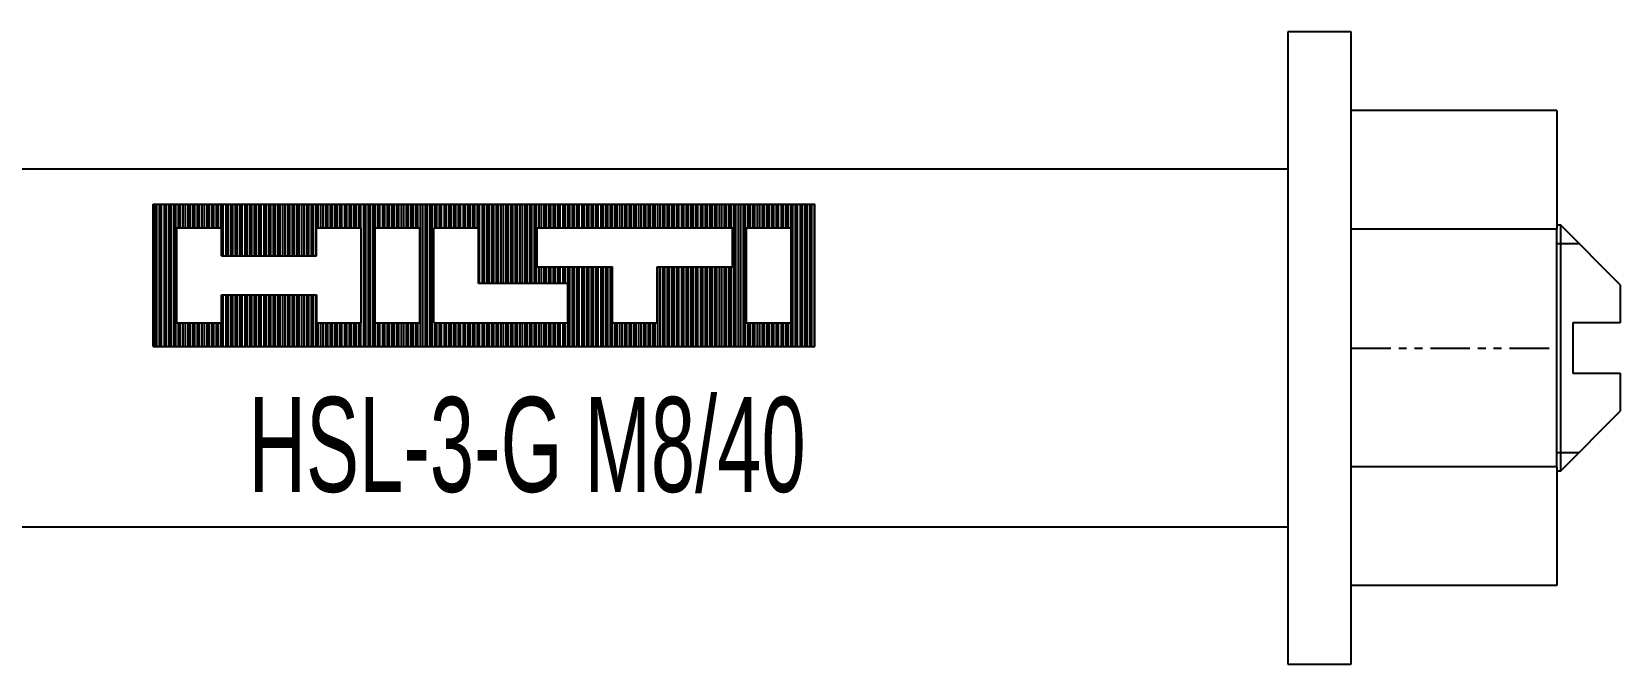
# Model space of a CAD drawing. Header units: millimetres. Extents: x 296 to 4896, y 152 to 3333.
# Drawn here: x 2925.7 to 2975.9, y 1817.7 to 1837.7 of the extents above; entities that cross this region are included whole.
import ezdxf
from ezdxf.enums import TextEntityAlignment as Align

# ---------------------------------------------------------------- set-up
doc = ezdxf.new("R2010")
doc.units = ezdxf.units.MM
doc.linetypes.add('DASHED', pattern=[0.25, 0.15625, -0.09375])
doc.linetypes.add('PHANTOM', pattern=[2.5, 1.25, -0.25, 0.25, -0.25, 0.25, -0.25])
for name, color, linetype in [('1', 1, 'DASHED'), ('10', 1, 'Continuous'), ('150', 7, 'Continuous'), ('3', 4, 'Continuous')]:
    doc.layers.add(name, color=color, linetype=linetype)
doc.styles.get("Standard").update_dxf_attribs({"font": 'arial.ttf'})

# ---------------------------------------------------------------- blocks, each defined once
blk = doc.blocks.new('HSL-3-G M8-40')
at = {"layer": '1', "color": 3, "linetype": 'Continuous'}
for p, q in [((0, 10), (-2, 10)), ((-2, 10), (-2, -10)), ((0, 0), (0, 10)), ((-2, 5.65), (-42, 5.65)), ((6.62, 3.88), (6.5, 3.88)), ((8.5, 2), (6.62, 3.88)), ((6.62, 0), (6.62, 3.88)), ((6.498, 3.309), (7.19, 3.309)), ((8.5, 2), (8.5, 0.8)), ((7, 0.8), (7, -0.8)), ((8.5, 0.8), (7, 0.8)), ((0, -10), (0, 0)), ((6.62, -3.88), (6.62, 0)), ((7, -0.8), (8.5, -0.8)), ((8.5, -0.8), (8.5, -2)), ((6.62, -3.88), (8.5, -2)), ((6.498, -3.309), (7.19, -3.309)), ((6.5, -3.88), (6.62, -3.88)), ((-42, -5.65), (-2, -5.65)), ((-2, -10), (0, -10))]:
    blk.add_line(p, q, dxfattribs=at)
at = {"layer": '10'}
for p, q in [((-37.862, 0.049), (-37.862, 4.549)), ((-37.862, 4.549), (-16.951, 4.549)), ((-37.821, 4.549), (-37.821, 0.049)), ((-37.746, 0.049), (-37.746, 4.549)), ((-37.671, 4.549), (-37.671, 0.049)), ((-37.596, 0.049), (-37.596, 4.549)), ((-37.521, 4.549), (-37.521, 0.049)), ((-37.446, 0.049), (-37.446, 4.549)), ((-37.371, 4.549), (-37.371, 0.049)), ((-37.296, 0.049), (-37.296, 4.549)), ((-37.221, 4.549), (-37.221, 0.049)), ((-37.146, 0.049), (-37.146, 4.549)), ((-37.071, 4.549), (-37.071, 3.799)), ((-36.996, 3.799), (-36.996, 4.549)), ((-36.921, 4.549), (-36.921, 3.799)), ((-36.846, 3.799), (-36.846, 4.549)), ((-36.771, 4.549), (-36.771, 3.799)), ((-36.696, 3.799), (-36.696, 4.549)), ((-36.621, 4.549), (-36.621, 3.799)), ((-36.546, 3.799), (-36.546, 4.549)), ((-36.471, 4.549), (-36.471, 3.799)), ((-36.396, 3.799), (-36.396, 4.549)), ((-36.321, 4.549), (-36.321, 3.799)), ((-36.246, 3.799), (-36.246, 4.549)), ((-36.171, 4.549), (-36.171, 3.799)), ((-36.096, 3.799), (-36.096, 4.549)), ((-36.021, 4.549), (-36.021, 3.799)), ((-35.946, 3.799), (-35.946, 4.549)), ((-35.871, 4.549), (-35.871, 3.799)), ((-35.796, 3.799), (-35.796, 4.549)), ((-35.721, 4.549), (-35.721, 3.799)), ((-35.646, 2.917), (-35.646, 4.549)), ((-35.571, 4.549), (-35.571, 2.917)), ((-35.496, 2.917), (-35.496, 4.549)), ((-35.421, 4.549), (-35.421, 2.917)), ((-35.346, 2.917), (-35.346, 4.549)), ((-35.271, 4.549), (-35.271, 2.917)), ((-35.196, 2.917), (-35.196, 4.549)), ((-35.121, 4.549), (-35.121, 2.917)), ((-35.046, 2.917), (-35.046, 4.549)), ((-34.971, 4.549), (-34.971, 2.917)), ((-34.896, 2.917), (-34.896, 4.549)), ((-34.821, 4.549), (-34.821, 2.917)), ((-34.746, 2.917), (-34.746, 4.549)), ((-34.671, 4.549), (-34.671, 2.917)), ((-34.596, 2.917), (-34.596, 4.549)), ((-34.521, 4.549), (-34.521, 2.917)), ((-34.446, 2.917), (-34.446, 4.549)), ((-34.371, 4.549), (-34.371, 2.917)), ((-34.296, 2.917), (-34.296, 4.549)), ((-34.221, 4.549), (-34.221, 2.917)), ((-34.146, 2.917), (-34.146, 4.549)), ((-34.071, 4.549), (-34.071, 2.917)), ((-33.996, 2.917), (-33.996, 4.549)), ((-33.921, 4.549), (-33.921, 2.917)), ((-33.846, 2.917), (-33.846, 4.549)), ((-33.771, 4.549), (-33.771, 2.917)), ((-33.696, 2.917), (-33.696, 4.549)), ((-33.621, 4.549), (-33.621, 2.917)), ((-33.546, 2.917), (-33.546, 4.549)), ((-33.471, 4.549), (-33.471, 2.917)), ((-33.396, 2.917), (-33.396, 4.549)), ((-33.321, 4.549), (-33.321, 2.917)), ((-33.246, 2.917), (-33.246, 4.549)), ((-33.171, 4.549), (-33.171, 2.917)), ((-33.096, 2.917), (-33.096, 4.549)), ((-33.021, 4.549), (-33.021, 2.917)), ((-32.946, 2.917), (-32.946, 4.549)), ((-32.871, 4.549), (-32.871, 2.917)), ((-32.796, 2.917), (-32.796, 4.549)), ((-32.721, 4.549), (-32.721, 2.917)), ((-32.646, 3.799), (-32.646, 4.549)), ((-32.571, 4.549), (-32.571, 3.799)), ((-32.496, 3.799), (-32.496, 4.549)), ((-32.421, 4.549), (-32.421, 3.799)), ((-32.346, 3.799), (-32.346, 4.549)), ((-32.271, 4.549), (-32.271, 3.799)), ((-32.196, 3.799), (-32.196, 4.549)), ((-32.121, 4.549), (-32.121, 3.799)), ((-32.046, 3.799), (-32.046, 4.549)), ((-31.971, 4.549), (-31.971, 3.799)), ((-31.896, 3.799), (-31.896, 4.549)), ((-31.821, 4.549), (-31.821, 3.799)), ((-31.746, 3.799), (-31.746, 4.549)), ((-31.671, 4.549), (-31.671, 3.799)), ((-31.596, 3.799), (-31.596, 4.549)), ((-31.521, 4.549), (-31.521, 3.799)), ((-31.446, 3.799), (-31.446, 4.549)), ((-31.371, 4.549), (-31.371, 3.799)), ((-31.296, 3.799), (-31.296, 4.549)), ((-31.221, 4.549), (-31.221, 0.049)), ((-31.146, 0.049), (-31.146, 4.549)), ((-31.071, 4.549), (-31.071, 0.049)), ((-30.996, 0.049), (-30.996, 4.549)), ((-30.921, 4.549), (-30.921, 0.049)), ((-30.846, 3.799), (-30.846, 4.549)), ((-30.771, 4.549), (-30.771, 3.799)), ((-30.696, 3.799), (-30.696, 4.549)), ((-30.621, 4.549), (-30.621, 3.799)), ((-30.546, 3.799), (-30.546, 4.549)), ((-30.471, 4.549), (-30.471, 3.799)), ((-30.396, 3.799), (-30.396, 4.549)), ((-30.321, 4.549), (-30.321, 3.799)), ((-30.246, 3.799), (-30.246, 4.549)), ((-30.171, 4.549), (-30.171, 3.799)), ((-30.096, 3.799), (-30.096, 4.549)), ((-30.021, 4.549), (-30.021, 3.799)), ((-29.946, 3.799), (-29.946, 4.549)), ((-29.871, 4.549), (-29.871, 3.799)), ((-29.796, 3.799), (-29.796, 4.549)), ((-29.721, 4.549), (-29.721, 3.799)), ((-29.646, 3.799), (-29.646, 4.549)), ((-29.571, 4.549), (-29.571, 3.799)), ((-29.496, 3.799), (-29.496, 4.549)), ((-29.421, 4.549), (-29.421, 0.049)), ((-29.346, 0.049), (-29.346, 4.549)), ((-29.271, 4.549), (-29.271, 0.049)), ((-29.196, 0.049), (-29.196, 4.549)), ((-29.121, 4.549), (-29.121, 0.049)), ((-29.046, 0.049), (-29.046, 4.549)), ((-28.971, 4.549), (-28.971, 3.799)), ((-28.896, 3.799), (-28.896, 4.549)), ((-28.821, 4.549), (-28.821, 3.799)), ((-28.746, 3.799), (-28.746, 4.549)), ((-28.671, 4.549), (-28.671, 3.799)), ((-28.596, 3.799), (-28.596, 4.549)), ((-28.521, 4.549), (-28.521, 3.799)), ((-28.446, 3.799), (-28.446, 4.549)), ((-28.371, 4.549), (-28.371, 3.799)), ((-28.296, 3.799), (-28.296, 4.549)), ((-28.221, 4.549), (-28.221, 3.799)), ((-28.146, 3.799), (-28.146, 4.549)), ((-28.071, 4.549), (-28.071, 3.799)), ((-27.996, 3.799), (-27.996, 4.549)), ((-27.921, 4.549), (-27.921, 3.799)), ((-27.846, 3.799), (-27.846, 4.549)), ((-27.771, 4.549), (-27.771, 3.799)), ((-27.696, 3.799), (-27.696, 4.549)), ((-27.621, 4.549), (-27.621, 3.799)), ((-27.546, 2.035), (-27.546, 4.549)), ((-27.471, 4.549), (-27.471, 2.035)), ((-27.396, 2.035), (-27.396, 4.549)), ((-27.321, 4.549), (-27.321, 2.035)), ((-27.246, 2.035), (-27.246, 4.549)), ((-27.171, 4.549), (-27.171, 2.035)), ((-27.096, 2.035), (-27.096, 4.549)), ((-27.021, 4.549), (-27.021, 2.035)), ((-26.946, 2.035), (-26.946, 4.549)), ((-26.871, 4.549), (-26.871, 2.035)), ((-26.796, 2.035), (-26.796, 4.549)), ((-26.721, 4.549), (-26.721, 2.035)), ((-26.646, 2.035), (-26.646, 4.549)), ((-26.571, 4.549), (-26.571, 2.035)), ((-26.496, 2.035), (-26.496, 4.549)), ((-26.421, 4.549), (-26.421, 2.035)), ((-26.346, 2.035), (-26.346, 4.549)), ((-26.271, 4.549), (-26.271, 2.035)), ((-26.196, 2.035), (-26.196, 4.549)), ((-26.121, 4.549), (-26.121, 2.035)), ((-26.046, 2.035), (-26.046, 4.549)), ((-25.971, 4.549), (-25.971, 2.035)), ((-25.896, 2.035), (-25.896, 4.549)), ((-25.821, 4.549), (-25.821, 2.035)), ((-25.746, 2.035), (-25.746, 4.549)), ((-25.671, 4.549), (-25.671, 3.799)), ((-25.596, 3.799), (-25.596, 4.549)), ((-25.521, 4.549), (-25.521, 3.799)), ((-25.446, 3.799), (-25.446, 4.549)), ((-25.371, 4.549), (-25.371, 3.799)), ((-25.296, 3.799), (-25.296, 4.549)), ((-25.221, 4.549), (-25.221, 3.799)), ((-25.146, 3.799), (-25.146, 4.549)), ((-25.071, 4.549), (-25.071, 3.799)), ((-24.996, 3.799), (-24.996, 4.549)), ((-24.921, 4.549), (-24.921, 3.799)), ((-24.846, 3.799), (-24.846, 4.549)), ((-24.771, 4.549), (-24.771, 3.799)), ((-24.696, 3.799), (-24.696, 4.549)), ((-24.621, 4.549), (-24.621, 3.799)), ((-24.546, 3.799), (-24.546, 4.549)), ((-24.471, 4.549), (-24.471, 3.799)), ((-24.396, 3.799), (-24.396, 4.549)), ((-24.321, 4.549), (-24.321, 3.799)), ((-24.246, 3.799), (-24.246, 4.549)), ((-24.171, 4.549), (-24.171, 3.799)), ((-24.096, 3.799), (-24.096, 4.549)), ((-24.021, 4.549), (-24.021, 3.799)), ((-23.946, 3.799), (-23.946, 4.549)), ((-23.871, 4.549), (-23.871, 3.799)), ((-23.796, 3.799), (-23.796, 4.549)), ((-23.721, 4.549), (-23.721, 3.799)), ((-23.646, 3.799), (-23.646, 4.549)), ((-23.571, 4.549), (-23.571, 3.799)), ((-23.496, 3.799), (-23.496, 4.549)), ((-23.421, 4.549), (-23.421, 3.799)), ((-23.346, 3.799), (-23.346, 4.549)), ((-23.271, 4.549), (-23.271, 3.799)), ((-23.196, 3.799), (-23.196, 4.549)), ((-23.121, 4.549), (-23.121, 3.799)), ((-23.046, 3.799), (-23.046, 4.549)), ((-22.971, 4.549), (-22.971, 3.799)), ((-22.896, 3.799), (-22.896, 4.549)), ((-22.821, 4.549), (-22.821, 3.799)), ((-22.746, 3.799), (-22.746, 4.549)), ((-22.671, 4.549), (-22.671, 3.799)), ((-22.596, 3.799), (-22.596, 4.549)), ((-22.521, 4.549), (-22.521, 3.799)), ((-22.446, 3.799), (-22.446, 4.549)), ((-22.371, 4.549), (-22.371, 3.799)), ((-22.296, 3.799), (-22.296, 4.549)), ((-22.221, 4.549), (-22.221, 3.799)), ((-22.146, 3.799), (-22.146, 4.549)), ((-22.071, 4.549), (-22.071, 3.799)), ((-21.996, 3.799), (-21.996, 4.549)), ((-21.921, 4.549), (-21.921, 3.799)), ((-21.846, 3.799), (-21.846, 4.549)), ((-21.771, 4.549), (-21.771, 3.799)), ((-21.696, 3.799), (-21.696, 4.549)), ((-21.621, 4.549), (-21.621, 3.799)), ((-21.546, 3.799), (-21.546, 4.549)), ((-21.471, 4.549), (-21.471, 3.799)), ((-21.396, 3.799), (-21.396, 4.549)), ((-21.321, 4.549), (-21.321, 3.799)), ((-21.246, 3.799), (-21.246, 4.549)), ((-21.171, 4.549), (-21.171, 3.799)), ((-21.096, 3.799), (-21.096, 4.549)), ((-21.021, 4.549), (-21.021, 3.799)), ((-20.946, 3.799), (-20.946, 4.549)), ((-20.871, 4.549), (-20.871, 3.799)), ((-20.796, 3.799), (-20.796, 4.549)), ((-20.721, 4.549), (-20.721, 3.799)), ((-20.646, 3.799), (-20.646, 4.549)), ((-20.571, 4.549), (-20.571, 3.799)), ((-20.496, 3.799), (-20.496, 4.549)), ((-20.421, 4.549), (-20.421, 3.799)), ((-20.346, 3.799), (-20.346, 4.549)), ((-20.271, 4.549), (-20.271, 3.799)), ((-20.196, 3.799), (-20.196, 4.549)), ((-20.121, 4.549), (-20.121, 3.799)), ((-20.046, 3.799), (-20.046, 4.549)), ((-19.971, 4.549), (-19.971, 3.799)), ((-19.896, 3.799), (-19.896, 4.549)), ((-19.821, 4.549), (-19.821, 3.799)), ((-19.746, 3.799), (-19.746, 4.549)), ((-19.671, 4.549), (-19.671, 3.799)), ((-19.596, 3.799), (-19.596, 4.549)), ((-19.521, 4.549), (-19.521, 0.049)), ((-19.446, 0.049), (-19.446, 4.549)), ((-19.371, 4.549), (-19.371, 0.049)), ((-19.296, 0.049), (-19.296, 4.549)), ((-19.221, 4.549), (-19.221, 0.049)), ((-19.146, 0.049), (-19.146, 4.549)), ((-19.071, 4.549), (-19.071, 3.799)), ((-18.996, 3.799), (-18.996, 4.549)), ((-18.921, 4.549), (-18.921, 3.799)), ((-18.846, 3.799), (-18.846, 4.549)), ((-18.771, 4.549), (-18.771, 3.799)), ((-18.696, 3.799), (-18.696, 4.549)), ((-18.621, 4.549), (-18.621, 3.799)), ((-18.546, 3.799), (-18.546, 4.549)), ((-18.471, 4.549), (-18.471, 3.799)), ((-18.396, 3.799), (-18.396, 4.549)), ((-18.321, 4.549), (-18.321, 3.799)), ((-18.246, 3.799), (-18.246, 4.549)), ((-18.171, 4.549), (-18.171, 3.799)), ((-18.096, 3.799), (-18.096, 4.549)), ((-18.021, 4.549), (-18.021, 3.799)), ((-17.946, 3.799), (-17.946, 4.549)), ((-17.871, 4.549), (-17.871, 3.799)), ((-17.796, 3.799), (-17.796, 4.549)), ((-17.721, 4.549), (-17.721, 3.799)), ((-17.646, 0.049), (-17.646, 4.549)), ((-17.571, 4.549), (-17.571, 0.049)), ((-17.496, 0.049), (-17.496, 4.549)), ((-17.421, 4.549), (-17.421, 0.049)), ((-17.346, 0.049), (-17.346, 4.549)), ((-17.271, 4.549), (-17.271, 0.049)), ((-17.196, 0.049), (-17.196, 4.549)), ((-17.121, 4.549), (-17.121, 0.049)), ((-17.046, 0.049), (-17.046, 4.549)), ((-16.971, 4.549), (-16.971, 0.049)), ((-16.951, 0.049), (-16.951, 4.549)), ((-37.112, 0.799), (-37.112, 3.799)), ((-37.112, 3.799), (-35.701, 3.799)), ((-35.701, 2.917), (-35.701, 3.799)), ((-32.701, 3.799), (-31.289, 3.799)), ((-32.701, 2.917), (-32.701, 3.799)), ((-31.289, 0.799), (-31.289, 3.799)), ((-30.848, 3.799), (-29.436, 3.799)), ((-30.848, 0.799), (-30.848, 3.799)), ((-29.436, 0.799), (-29.436, 3.799)), ((-28.995, 3.799), (-27.583, 3.799)), ((-28.995, 0.799), (-28.995, 3.799)), ((-27.583, 2.035), (-27.583, 3.799)), ((-25.73, 3.799), (-19.553, 3.799)), ((-25.73, 2.564), (-25.73, 3.799)), ((-19.553, 2.564), (-19.553, 3.799)), ((-19.112, 3.799), (-17.701, 3.799)), ((-19.112, 0.799), (-19.112, 3.799)), ((-17.701, 0.799), (-17.701, 3.799)), ((-35.701, 2.917), (-32.701, 2.917)), ((-25.73, 2.564), (-23.348, 2.564)), ((-25.671, 2.564), (-25.671, 2.035)), ((-25.596, 2.035), (-25.596, 2.564)), ((-25.521, 2.564), (-25.521, 2.035)), ((-25.446, 2.035), (-25.446, 2.564)), ((-25.371, 2.564), (-25.371, 2.035)), ((-25.296, 2.035), (-25.296, 2.564)), ((-25.221, 2.564), (-25.221, 2.035)), ((-25.146, 2.035), (-25.146, 2.564)), ((-25.071, 2.564), (-25.071, 2.035)), ((-24.996, 2.035), (-24.996, 2.564)), ((-24.921, 2.564), (-24.921, 2.035)), ((-24.846, 2.035), (-24.846, 2.564)), ((-24.771, 2.564), (-24.771, 2.035)), ((-24.696, 0.049), (-24.696, 2.564)), ((-24.621, 2.564), (-24.621, 0.049)), ((-24.546, 0.049), (-24.546, 2.564)), ((-24.471, 2.564), (-24.471, 0.049)), ((-24.396, 0.049), (-24.396, 2.564)), ((-24.321, 2.564), (-24.321, 0.049)), ((-24.246, 0.049), (-24.246, 2.564)), ((-24.171, 2.564), (-24.171, 0.049)), ((-24.096, 0.049), (-24.096, 2.564)), ((-24.021, 2.564), (-24.021, 0.049)), ((-23.946, 0.049), (-23.946, 2.564)), ((-23.871, 2.564), (-23.871, 0.049)), ((-23.796, 0.049), (-23.796, 2.564)), ((-23.721, 2.564), (-23.721, 0.049)), ((-23.646, 0.049), (-23.646, 2.564)), ((-23.571, 2.564), (-23.571, 0.049)), ((-23.496, 0.049), (-23.496, 2.564)), ((-23.421, 2.564), (-23.421, 0.049)), ((-23.348, 0.799), (-23.348, 2.564)), ((-21.936, 0.799), (-21.936, 2.564)), ((-21.936, 2.564), (-19.553, 2.564)), ((-21.921, 2.564), (-21.921, 0.049)), ((-21.846, 0.049), (-21.846, 2.564)), ((-21.771, 2.564), (-21.771, 0.049)), ((-21.696, 0.049), (-21.696, 2.564)), ((-21.621, 2.564), (-21.621, 0.049)), ((-21.546, 0.049), (-21.546, 2.564)), ((-21.471, 2.564), (-21.471, 0.049)), ((-21.396, 0.049), (-21.396, 2.564)), ((-21.321, 2.564), (-21.321, 0.049)), ((-21.246, 0.049), (-21.246, 2.564)), ((-21.171, 2.564), (-21.171, 0.049)), ((-21.096, 0.049), (-21.096, 2.564)), ((-21.021, 2.564), (-21.021, 0.049)), ((-20.946, 0.049), (-20.946, 2.564)), ((-20.871, 2.564), (-20.871, 0.049)), ((-20.796, 0.049), (-20.796, 2.564)), ((-20.721, 2.564), (-20.721, 0.049)), ((-20.646, 0.049), (-20.646, 2.564)), ((-20.571, 2.564), (-20.571, 0.049)), ((-20.496, 0.049), (-20.496, 2.564)), ((-20.421, 2.564), (-20.421, 0.049)), ((-20.346, 0.049), (-20.346, 2.564)), ((-20.271, 2.564), (-20.271, 0.049)), ((-20.196, 0.049), (-20.196, 2.564)), ((-20.121, 2.564), (-20.121, 0.049)), ((-20.046, 0.049), (-20.046, 2.564)), ((-19.971, 2.564), (-19.971, 0.049)), ((-19.896, 0.049), (-19.896, 2.564)), ((-19.821, 2.564), (-19.821, 0.049)), ((-19.746, 0.049), (-19.746, 2.564)), ((-19.671, 2.564), (-19.671, 0.049)), ((-19.596, 0.049), (-19.596, 2.564)), ((-24.759, 2.035), (-27.583, 2.035)), ((-24.759, 0.799), (-24.759, 2.035)), ((-35.701, 0.799), (-35.701, 1.682)), ((-35.701, 1.682), (-32.701, 1.682)), ((-35.646, 0.049), (-35.646, 1.682)), ((-35.571, 1.682), (-35.571, 0.049)), ((-35.496, 0.049), (-35.496, 1.682)), ((-35.421, 1.682), (-35.421, 0.049)), ((-35.346, 0.049), (-35.346, 1.682)), ((-35.271, 1.682), (-35.271, 0.049)), ((-35.196, 0.049), (-35.196, 1.682)), ((-35.121, 1.682), (-35.121, 0.049)), ((-35.046, 0.049), (-35.046, 1.682)), ((-34.971, 1.682), (-34.971, 0.049)), ((-34.896, 0.049), (-34.896, 1.682)), ((-34.821, 1.682), (-34.821, 0.049)), ((-34.746, 0.049), (-34.746, 1.682)), ((-34.671, 1.682), (-34.671, 0.049)), ((-34.596, 0.049), (-34.596, 1.682)), ((-34.521, 1.682), (-34.521, 0.049)), ((-34.446, 0.049), (-34.446, 1.682)), ((-34.371, 1.682), (-34.371, 0.049)), ((-34.296, 0.049), (-34.296, 1.682)), ((-34.221, 1.682), (-34.221, 0.049)), ((-34.146, 0.049), (-34.146, 1.682)), ((-34.071, 1.682), (-34.071, 0.049)), ((-33.996, 0.049), (-33.996, 1.682)), ((-33.921, 1.682), (-33.921, 0.049)), ((-33.846, 0.049), (-33.846, 1.682)), ((-33.771, 1.682), (-33.771, 0.049)), ((-33.696, 0.049), (-33.696, 1.682)), ((-33.621, 1.682), (-33.621, 0.049)), ((-33.546, 0.049), (-33.546, 1.682)), ((-33.471, 1.682), (-33.471, 0.049)), ((-33.396, 0.049), (-33.396, 1.682)), ((-33.321, 1.682), (-33.321, 0.049)), ((-33.246, 0.049), (-33.246, 1.682)), ((-33.171, 1.682), (-33.171, 0.049)), ((-33.096, 0.049), (-33.096, 1.682)), ((-33.021, 1.682), (-33.021, 0.049)), ((-32.946, 0.049), (-32.946, 1.682)), ((-32.871, 1.682), (-32.871, 0.049)), ((-32.796, 0.049), (-32.796, 1.682)), ((-32.721, 1.682), (-32.721, 0.049)), ((-32.701, 1.682), (-32.701, 0.799)), ((-37.112, 0.799), (-35.701, 0.799)), ((-37.071, 0.799), (-37.071, 0.049)), ((-36.996, 0.049), (-36.996, 0.799)), ((-36.921, 0.799), (-36.921, 0.049)), ((-36.846, 0.049), (-36.846, 0.799)), ((-36.771, 0.799), (-36.771, 0.049)), ((-36.696, 0.049), (-36.696, 0.799)), ((-36.621, 0.799), (-36.621, 0.049)), ((-36.546, 0.049), (-36.546, 0.799)), ((-36.471, 0.799), (-36.471, 0.049)), ((-36.396, 0.049), (-36.396, 0.799)), ((-36.321, 0.799), (-36.321, 0.049)), ((-36.246, 0.049), (-36.246, 0.799)), ((-36.171, 0.799), (-36.171, 0.049)), ((-36.096, 0.049), (-36.096, 0.799)), ((-36.021, 0.799), (-36.021, 0.049)), ((-35.946, 0.049), (-35.946, 0.799)), ((-35.871, 0.799), (-35.871, 0.049)), ((-35.796, 0.049), (-35.796, 0.799)), ((-35.721, 0.799), (-35.721, 0.049)), ((-32.701, 0.799), (-31.289, 0.799)), ((-32.646, 0.049), (-32.646, 0.799)), ((-32.571, 0.799), (-32.571, 0.049)), ((-32.496, 0.049), (-32.496, 0.799)), ((-32.421, 0.799), (-32.421, 0.049)), ((-32.346, 0.049), (-32.346, 0.799)), ((-32.271, 0.799), (-32.271, 0.049)), ((-32.196, 0.049), (-32.196, 0.799)), ((-32.121, 0.799), (-32.121, 0.049)), ((-32.046, 0.049), (-32.046, 0.799)), ((-31.971, 0.799), (-31.971, 0.049)), ((-31.896, 0.049), (-31.896, 0.799)), ((-31.821, 0.799), (-31.821, 0.049)), ((-31.746, 0.049), (-31.746, 0.799)), ((-31.671, 0.799), (-31.671, 0.049)), ((-31.596, 0.049), (-31.596, 0.799)), ((-31.521, 0.799), (-31.521, 0.049)), ((-31.446, 0.049), (-31.446, 0.799)), ((-31.371, 0.799), (-31.371, 0.049)), ((-31.296, 0.049), (-31.296, 0.799)), ((-30.848, 0.799), (-29.436, 0.799)), ((-30.846, 0.049), (-30.846, 0.799)), ((-30.771, 0.799), (-30.771, 0.049)), ((-30.696, 0.049), (-30.696, 0.799)), ((-30.621, 0.799), (-30.621, 0.049)), ((-30.546, 0.049), (-30.546, 0.799)), ((-30.471, 0.799), (-30.471, 0.049)), ((-30.396, 0.049), (-30.396, 0.799)), ((-30.321, 0.799), (-30.321, 0.049)), ((-30.246, 0.049), (-30.246, 0.799)), ((-30.171, 0.799), (-30.171, 0.049)), ((-30.096, 0.049), (-30.096, 0.799)), ((-30.021, 0.799), (-30.021, 0.049)), ((-29.946, 0.049), (-29.946, 0.799)), ((-29.871, 0.799), (-29.871, 0.049)), ((-29.796, 0.049), (-29.796, 0.799)), ((-29.721, 0.799), (-29.721, 0.049)), ((-29.646, 0.049), (-29.646, 0.799)), ((-29.571, 0.799), (-29.571, 0.049)), ((-29.496, 0.049), (-29.496, 0.799)), ((-28.995, 0.799), (-24.759, 0.799)), ((-28.971, 0.799), (-28.971, 0.049)), ((-28.896, 0.049), (-28.896, 0.799)), ((-28.821, 0.799), (-28.821, 0.049)), ((-28.746, 0.049), (-28.746, 0.799)), ((-28.671, 0.799), (-28.671, 0.049)), ((-28.596, 0.049), (-28.596, 0.799)), ((-28.521, 0.799), (-28.521, 0.049)), ((-28.446, 0.049), (-28.446, 0.799)), ((-28.371, 0.799), (-28.371, 0.049)), ((-28.296, 0.049), (-28.296, 0.799)), ((-28.221, 0.799), (-28.221, 0.049)), ((-28.146, 0.049), (-28.146, 0.799)), ((-28.071, 0.799), (-28.071, 0.049)), ((-27.996, 0.049), (-27.996, 0.799)), ((-27.921, 0.799), (-27.921, 0.049)), ((-27.846, 0.049), (-27.846, 0.799)), ((-27.771, 0.799), (-27.771, 0.049)), ((-27.696, 0.049), (-27.696, 0.799)), ((-27.621, 0.799), (-27.621, 0.049)), ((-27.546, 0.049), (-27.546, 0.799)), ((-27.471, 0.799), (-27.471, 0.049)), ((-27.396, 0.049), (-27.396, 0.799)), ((-27.321, 0.799), (-27.321, 0.049)), ((-27.246, 0.049), (-27.246, 0.799)), ((-27.171, 0.799), (-27.171, 0.049)), ((-27.096, 0.049), (-27.096, 0.799)), ((-27.021, 0.799), (-27.021, 0.049)), ((-26.946, 0.049), (-26.946, 0.799)), ((-26.871, 0.799), (-26.871, 0.049)), ((-26.796, 0.049), (-26.796, 0.799)), ((-26.721, 0.799), (-26.721, 0.049)), ((-26.646, 0.049), (-26.646, 0.799)), ((-26.571, 0.799), (-26.571, 0.049)), ((-26.496, 0.049), (-26.496, 0.799)), ((-26.421, 0.799), (-26.421, 0.049)), ((-26.346, 0.049), (-26.346, 0.799)), ((-26.271, 0.799), (-26.271, 0.049)), ((-26.196, 0.049), (-26.196, 0.799)), ((-26.121, 0.799), (-26.121, 0.049)), ((-26.046, 0.049), (-26.046, 0.799)), ((-25.971, 0.799), (-25.971, 0.049)), ((-25.896, 0.049), (-25.896, 0.799)), ((-25.821, 0.799), (-25.821, 0.049)), ((-25.746, 0.049), (-25.746, 0.799)), ((-25.671, 0.799), (-25.671, 0.049)), ((-25.596, 0.049), (-25.596, 0.799)), ((-25.521, 0.799), (-25.521, 0.049)), ((-25.446, 0.049), (-25.446, 0.799)), ((-25.371, 0.799), (-25.371, 0.049)), ((-25.296, 0.049), (-25.296, 0.799)), ((-25.221, 0.799), (-25.221, 0.049)), ((-25.146, 0.049), (-25.146, 0.799)), ((-25.071, 0.799), (-25.071, 0.049)), ((-24.996, 0.049), (-24.996, 0.799)), ((-24.921, 0.799), (-24.921, 0.049)), ((-24.846, 0.049), (-24.846, 0.799)), ((-24.771, 0.799), (-24.771, 0.049)), ((-23.348, 0.799), (-21.936, 0.799)), ((-23.346, 0.049), (-23.346, 0.799)), ((-23.271, 0.799), (-23.271, 0.049)), ((-23.196, 0.049), (-23.196, 0.799)), ((-23.121, 0.799), (-23.121, 0.049)), ((-23.046, 0.049), (-23.046, 0.799)), ((-22.971, 0.799), (-22.971, 0.049)), ((-22.896, 0.049), (-22.896, 0.799)), ((-22.821, 0.799), (-22.821, 0.049)), ((-22.746, 0.049), (-22.746, 0.799)), ((-22.671, 0.799), (-22.671, 0.049)), ((-22.596, 0.049), (-22.596, 0.799)), ((-22.521, 0.799), (-22.521, 0.049)), ((-22.446, 0.049), (-22.446, 0.799)), ((-22.371, 0.799), (-22.371, 0.049)), ((-22.296, 0.049), (-22.296, 0.799)), ((-22.221, 0.799), (-22.221, 0.049)), ((-22.146, 0.049), (-22.146, 0.799)), ((-22.071, 0.799), (-22.071, 0.049)), ((-21.996, 0.049), (-21.996, 0.799)), ((-19.112, 0.799), (-17.701, 0.799)), ((-19.071, 0.799), (-19.071, 0.049)), ((-18.996, 0.049), (-18.996, 0.799)), ((-18.921, 0.799), (-18.921, 0.049)), ((-18.846, 0.049), (-18.846, 0.799)), ((-18.771, 0.799), (-18.771, 0.049)), ((-18.696, 0.049), (-18.696, 0.799)), ((-18.621, 0.799), (-18.621, 0.049)), ((-18.546, 0.049), (-18.546, 0.799)), ((-18.471, 0.799), (-18.471, 0.049)), ((-18.396, 0.049), (-18.396, 0.799)), ((-18.321, 0.799), (-18.321, 0.049)), ((-18.246, 0.049), (-18.246, 0.799)), ((-18.171, 0.799), (-18.171, 0.049)), ((-18.096, 0.049), (-18.096, 0.799)), ((-18.021, 0.799), (-18.021, 0.049)), ((-17.946, 0.049), (-17.946, 0.799)), ((-17.871, 0.799), (-17.871, 0.049)), ((-17.796, 0.049), (-17.796, 0.799)), ((-17.721, 0.799), (-17.721, 0.049)), ((-37.862, 0.049), (-16.951, 0.049))]:
    blk.add_line(p, q, dxfattribs=at)
at = {"layer": '150', "color": 15, "linetype": 'Continuous'}
for p, q in [((6.5, 7.506), (0, 7.506)), ((6.5, 7.506), (6.5, 3.753)), ((6.5, 3.753), (0, 3.753)), ((6.5, -3.753), (6.5, 3.753)), ((6.5, -3.753), (0, -3.753)), ((6.5, -3.753), (6.5, -7.506)), ((6.5, -7.506), (0, -7.506))]:
    blk.add_line(p, q, dxfattribs=at)
at = {"layer": '150', "color": 113, "linetype": 'PHANTOM'}
blk.add_line((0, 0), (6.5, 0), dxfattribs=at)
at = {"layer": '3', "width": 0.6}
blk.add_text('HSL-3-G M8/40', height=3, dxfattribs=at).set_placement((-26.045, -4.551), align=Align.CENTER)

msp = doc.modelspace()

# ---------------------------------------------------------------- block references
msp.add_blockref('HSL-3-G M8-40', (2967.4, 1827.702))

doc.saveas('drawing.dxf')
